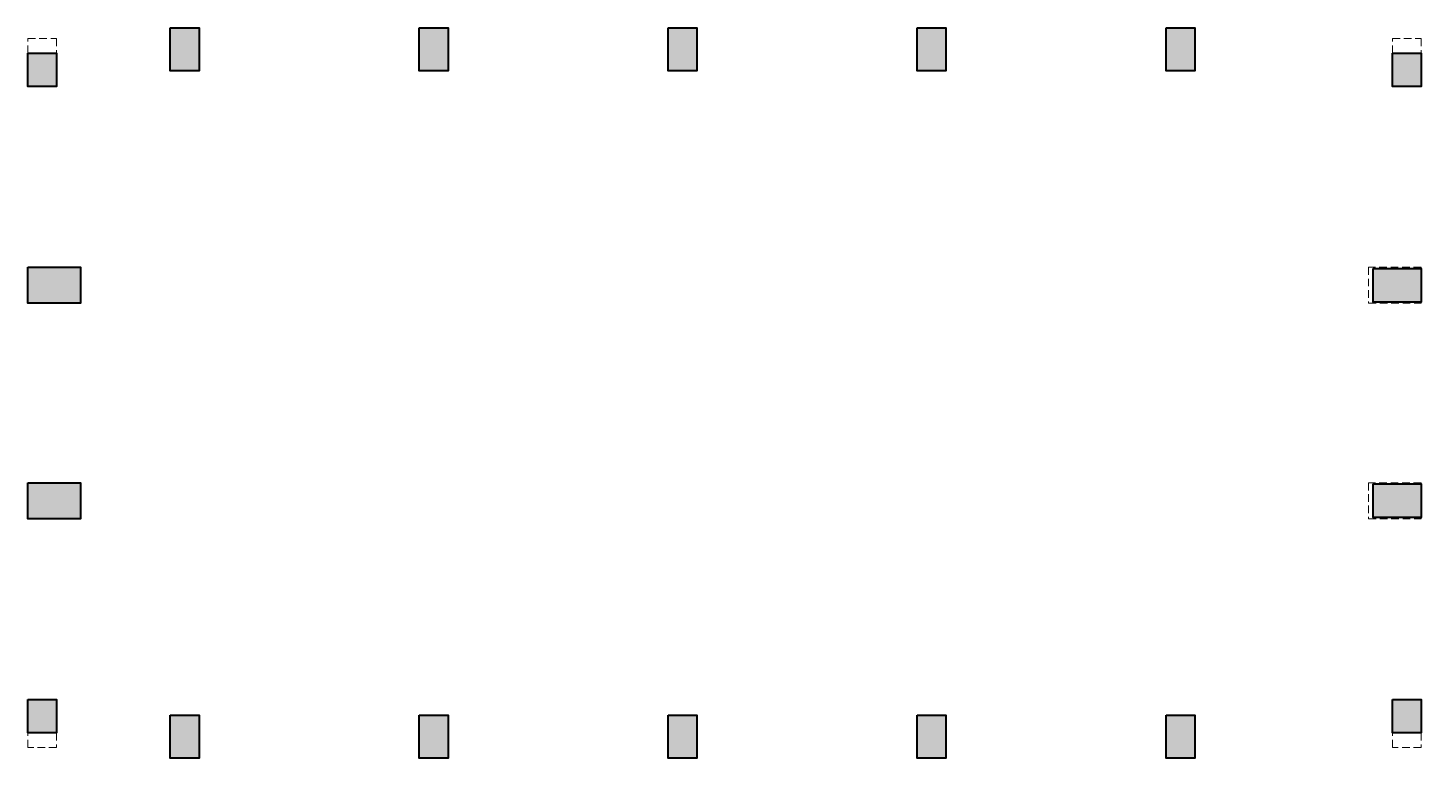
# Model space of a CAD drawing. Header units: millimetres. Extents: x 133800 to 192000, y 8450 to 38950.
import ezdxf

# ---------------------------------------------------------------- set-up
doc = ezdxf.new("R2010")
doc.units = ezdxf.units.MM
doc.linetypes.add('HIDDEN2', pattern=[4.7625, 3.175, -1.5875])
doc.layers.get('0').update_dxf_attribs({"lineweight": 20})
for name, color, linetype, lineweight in [('NDC_S-COLUMN', 4, 'Continuous', 40), ('NDC_S_HATCH COLUMN AND WALL', 251, 'Continuous', 13), ('NDC_S_HIDDEN', 8, 'HIDDEN2', 13)]:
    doc.layers.add(name, color=color, linetype=linetype, lineweight=lineweight)

# ---------------------------------------------------------------- blocks, each defined once
blk = doc.blocks.new('cot')
at = {"layer": 'NDC_S_HATCH COLUMN AND WALL', "ltscale": 0.005}
h = blk.add_hatch(color=256, dxfattribs=at)
h.dxf.hatch_style = 1
h.paths.add_polyline_path([(-0.5, 0.5), (0.5, 0.5), (0.5, -0.5), (-0.5, -0.5)])
at = {"layer": 'NDC_S-COLUMN', "ltscale": 0.005}
blk.add_lwpolyline([(-0.5, 0.5), (0.5, 0.5), (0.5, -0.5), (-0.5, -0.5)], close=True, dxfattribs=at)

msp = doc.modelspace()

# ---------------------------------------------------------------- linework, layer by layer
at = {"layer": 'NDC_S_HIDDEN', "ltscale": 100}
for p, q in [((133800, 38500), (135000, 38500)), ((133800, 37900), (133800, 38500)), ((135000, 38500), (135000, 37900)), ((190800, 38500), (192000, 38500)), ((190800, 37900), (190800, 38500)), ((192000, 38500), (192000, 37900)), ((135000, 37900), (133800, 37900)), ((192000, 37900), (190800, 37900)), ((133800, 9500), (135000, 9500)), ((133800, 8900), (133800, 9500)), ((135000, 9500), (135000, 8900)), ((190800, 9500), (192000, 9500)), ((190800, 8900), (190800, 9500)), ((192000, 9500), (192000, 8900)), ((135000, 8900), (133800, 8900)), ((192000, 8900), (190800, 8900))]:
    msp.add_line(p, q, dxfattribs=at)
for points in [[(189800, 28950), (189800, 27450), (192000, 27450), (192000, 28950)], [(189800, 19950), (189800, 18450), (192000, 18450), (192000, 19950)]]:
    msp.add_lwpolyline(points, close=True, dxfattribs=at)

# ---------------------------------------------------------------- block references
for p, xscale, yscale in [((140350, 38050), 1200, 1800), ((150750, 38050), 1200, 1800), ((161150, 38050), 1200, 1800), ((171550, 38050), 1200, 1800), ((181950, 38050), 1200, 1800), ((134400, 37200), 1200, 1400), ((191400, 37200), 1200, 1400), ((134900, 28200), 2200, 1500), ((191000, 28200), 2000, 1400), ((134900, 19200), 2200, 1500), ((191000, 19200), 2000, 1400), ((134400, 10200), 1200, 1400), ((191400, 10200), 1200, 1400), ((140350, 9350), 1200, 1800), ((150750, 9350), 1200, 1800), ((161150, 9350), 1200, 1800), ((171550, 9350), 1200, 1800), ((181950, 9350), 1200, 1800)]:
    msp.add_blockref('cot', p, dxfattribs=dict(xscale=xscale, yscale=yscale))

doc.saveas('drawing.dxf')
